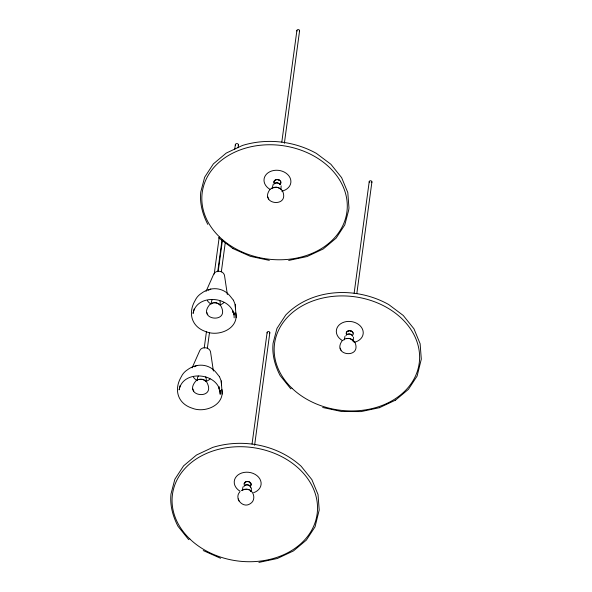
<?xml version="1.0" encoding="UTF-8"?>
<svg xmlns="http://www.w3.org/2000/svg" width="592" height="592" viewBox="0 0 592 592"><rect width="100%" height="100%" fill="white"/><g stroke="black" fill="none" stroke-linecap="round" stroke-linejoin="round"><path stroke-width="0.89" d="M197.077 380.715L197.669 377.245L198.446 376.053M204.225 348.029L206.445 331.601M214.223 274.089L219.158 237.577M211.041 304.229L211.633 300.766L212.336 299.641M207.355 348.362L209.45 332.845M217.723 271.691L222.044 239.738M218.189 271.55L222.511 239.597M234.728 149.228L235.342 144.67M205.957 381.662L206.305 379.087L205.727 376.838M221.319 271.883L225.263 242.676M238.102 147.741L238.472 145.003M219.921 305.183L220.268 302.608L219.743 300.433M220.143 390.631L220.187 394.309C220.55 372.975 182.935 368.601 179.132 389.891L180.138 385.488M272.039 188.678L273.267 184.156M281.807 142.124L296.895 30.51M284.367 143.323L299.582 30.799M280.919 189.632L281.133 185.836M242.269 490.635L242.994 486.883M252.037 444.074L267.125 332.467M254.604 445.28L269.819 332.756M251.149 491.589L251.415 487.986M344.359 339.838L344.951 336.374M354.127 293.277L369.216 181.67M356.821 293.573L371.909 181.959M353.128 341.614L353.505 337.188M194.102 309.009L193.088 313.412C196.899 292.122 234.513 296.488 234.151 317.83M232.686 312.532L233.085 311.022M235.831 312.916C238.842 328.641 218.973 336.818 206.379 331.794C191.586 327.206 187.538 313.146 195.286 300.196C196.64 297.302 198.742 295.053 201.413 293.321C210.53 286.417 223.103 287.09 230.347 296.363L233.426 300.225M218.722 389.011L219.321 386.746M221.874 389.395C224.879 405.12 205.01 413.297 192.415 408.273C177.622 403.692 173.574 389.625 181.322 376.675C182.676 373.781 184.778 371.532 187.449 369.8C196.566 362.896 209.139 363.569 216.383 372.842L219.462 376.712M206.06 291.397L213.838 273.874C215.999 269.782 223.125 270.633 224.442 275.014L227.358 294.564M192.097 367.876L199.874 350.353C202.035 346.261 209.168 347.112 210.478 351.493L213.394 371.043M269.552 189.995C259.607 204.832 289.392 207.859 282.717 191.408M239.79 491.952C233.825 498.301 242.979 508.765 250.157 503.755C256.588 500.218 253.968 489.577 246.76 489.125M341.88 341.155C331.927 355.984 361.719 359.018 355.037 342.568M269.945 189.581C273.326 185.873 279.927 186.598 282.458 190.927M210.204 304.081C195.19 320.694 231.687 324.349 220.424 305.183M196.241 380.567C181.233 397.173 217.723 400.828 206.46 381.662M342.265 340.74L345.388 338.742L348.866 338.395M395.582 400.096L408.443 389.314L417.123 376.053L421.297 359.144L420.128 343.745L413.956 328.819L403.256 315.469L388.715 304.547C356.761 286.565 312.221 287.749 285.744 315.003L276.982 328.368L273.082 343.219C271.906 354.534 274.917 365.501 280.105 375.506L290.813 388.855M273.082 187.834L276.545 187.235M241.432 490.487L243.623 489.443L246.775 489.192M208.192 290.295L210.804 289.066M194.228 366.774L196.84 365.545M210.597 303.829C213.557 302.105 217.627 302.468 220.135 304.85M211.899 303.518L212.846 303.06M196.633 380.308C199.593 378.517 203.655 378.961 206.171 381.329M379.391 407.71L395.567 400.111M243.127 489.924L245.347 489.184M199.038 379.479L200.2 379.257M346.32 338.609L347.437 338.387M288.674 260.443L307.056 256.551L323.247 248.951L336.115 238.154L344.796 224.893L348.695 210.056L348.969 207.984L347.8 192.592L341.628 177.659L330.898 164.28L316.394 153.387C294.002 140.992 266.992 137.958 242.483 145.447L226.262 153.069L213.379 163.88L204.654 177.208L200.755 192.06C199.578 203.374 202.59 214.341 207.777 224.346L207.799 224.383M379.383 407.71L360.994 411.603L341.651 411.529L322.662 407.488M258.904 562.4L277.293 558.508L293.477 550.908L306.353 540.104L315.033 526.85L319.199 509.993L318.03 494.542L311.866 479.609L301.136 466.237C277.611 444.829 242.912 438.11 212.713 447.404L196.5 455.019L183.616 465.83L174.869 479.217L170.984 494.009C169.815 505.331 172.827 516.291 178.014 526.303L188.715 539.652M213.927 302.719C216.235 302.024 219.462 304.473 219.469 304.747M269.33 260.369L250.342 256.329L233.004 248.596M348.851 338.335L352.129 339.468L354.786 342.087M201.583 379.265C203.411 379.08 205.609 381.27 205.505 381.226M277.944 187.531L280.023 188.737M350.272 338.691L352.987 340.696L352.788 340.356M248.144 489.48L249.328 489.998M203.234 550.553L220.572 558.278M218.485 237.695L232.996 248.588M250.261 490.687L250.897 491.493L250.697 491.153M340.23 348.148L340.474 348.725M340.874 349.694L341.088 350.212M267.91 196.988L268.146 197.573M268.546 198.535L268.761 199.053M206.911 312.539L207.156 313.124M207.555 314.086L207.77 314.604M192.948 389.018L193.192 389.603M193.591 390.565L193.806 391.083M238.139 498.938L238.384 499.522M238.783 500.492L238.998 501.01M233.418 300.203L235.165 304.48L236.186 317.571M219.454 376.682L221.208 380.959L222.222 394.05M234.025 313.175L234.158 314.937M220.128 390.535L220.335 393.177M235.165 304.48L235.49 308.758M233.981 312.45L234.106 314.152M221.208 380.959L221.534 385.237M235.498 145.306A1.576 1.236 7.7 0 1 237.022 143.604A1.576 1.236 7.7 0 1 238.206 145.595M224.05 302.371A9.694 7.6 7.7 0 1 220.276 304.762M210.634 303.726A9.694 7.6 7.7 0 1 207.355 300.581M267.258 333.015A1.354 1.058 7.7 0 1 268.568 331.557A1.354 1.058 7.7 0 1 269.589 333.266M240.145 491.256A13.505 10.589 7.7 0 1 238.006 474.954A13.505 10.589 7.7 0 1 258.578 477.167A13.505 10.589 7.7 0 1 253.576 492.699M244.141 484.589A3.574 2.797 7.7 0 1 248.351 481.518A3.574 2.797 7.7 0 1 250.594 485.965M243.83 486.446A3.574 2.797 7.7 0 1 247.907 484.818A3.574 2.797 7.7 0 1 250.749 487.919M245.192 482.872A2.679 2.102 7.7 0 1 245.502 482.391M250.113 482.887A2.679 2.102 7.7 0 1 250.335 483.42M244.281 483.879A3.374 2.649 7.7 0 1 248.314 481.666A3.374 2.649 7.7 0 1 250.823 485.27M244.407 485.906A3.374 2.649 7.7 0 1 248.292 485.085M249.077 485.433A3.374 2.649 7.7 0 1 250.497 487.201M369.808 182.654A1.354 1.058 7.7 0 1 369.519 181.093A1.354 1.058 7.7 0 1 371.502 181.1A1.354 1.058 7.7 0 1 371.443 182.662M342.235 340.459A13.505 10.589 7.7 0 1 340.518 323.854A13.505 10.589 7.7 0 1 361.32 327.176A13.505 10.589 7.7 0 1 354.038 342.346M346.527 334.502A3.574 2.797 7.7 0 1 349.983 330.654A3.574 2.797 7.7 0 1 352.684 335.168M348.052 331.209A2.679 2.102 7.7 0 1 348.636 330.935M350.679 330.943A2.679 2.102 7.7 0 1 351.3 331.224M345.92 335.649A3.574 2.797 7.7 0 1 349.539 333.947A3.574 2.797 7.7 0 1 352.78 336.389M346.705 334.45A3.374 2.649 7.7 0 1 348.666 330.869A3.374 2.649 7.7 0 1 353.032 333.104M347.082 334.621A3.374 2.649 7.7 0 1 347.815 334.273M348.644 334.103A3.374 2.649 7.7 0 1 349.524 334.103M350.383 334.288A3.374 2.649 7.7 0 1 352.314 335.731M297.029 31.058A1.354 1.058 7.7 0 1 298.331 29.6A1.354 1.058 7.7 0 1 299.352 31.309M269.915 189.299A13.505 10.589 7.7 0 1 268.191 172.701A13.505 10.589 7.7 0 1 288.992 176.016A13.505 10.589 7.7 0 1 281.711 191.186M273.911 182.639A3.574 2.797 7.7 0 1 278.122 179.568A3.574 2.797 7.7 0 1 280.356 184.008M275.265 180.442A2.679 2.102 7.7 0 1 275.731 180.049M276.975 179.635A2.679 2.102 7.7 0 1 277.67 179.642M278.351 179.783A2.679 2.102 7.7 0 1 279.498 180.456M274.007 183.86A3.574 2.797 7.7 0 1 280.164 184.519M280.763 182.647A3.374 2.649 7.7 0 1 280.194 183.912M274.103 182.617A3.374 2.649 7.7 0 1 274.222 181.256M274.614 180.649A3.374 2.649 7.7 0 1 279.949 180.671M280.43 181.278A3.374 2.649 7.7 0 1 280.712 181.951M274.17 183.949A3.374 2.649 7.7 0 1 274.755 183.461M275.487 183.12A3.374 2.649 7.7 0 1 278.055 183.128M278.847 183.483A3.374 2.649 7.7 0 1 279.986 184.578M210.086 378.85A9.694 7.6 7.7 0 1 206.312 381.241M196.67 380.205A9.694 7.6 7.7 0 1 193.392 377.06M189.862 539.001A72.986 57.195 7.7 0 0 313.545 526.495A72.986 57.195 7.7 0 0 230.976 447.152A72.986 57.195 7.7 0 0 189.862 539.001M291.952 388.211A72.986 57.195 7.7 0 0 415.636 375.705A72.986 57.195 7.7 0 0 333.067 296.363A72.986 57.195 7.7 0 0 291.952 388.211M219.625 237.052A72.986 57.195 7.7 0 0 343.308 224.546A72.986 57.195 7.7 0 0 260.739 145.203A72.986 57.195 7.7 0 0 219.625 237.052"/></g></svg>
